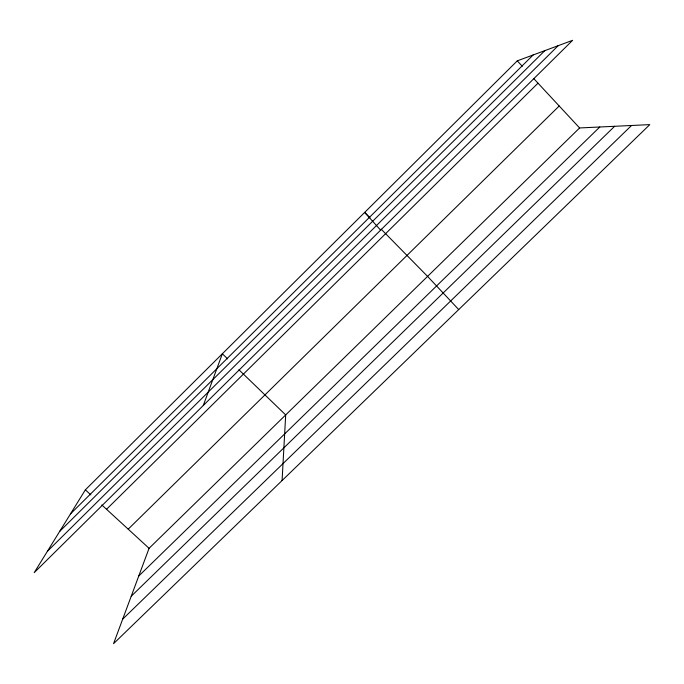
<?xml version="1.0" encoding="UTF-8"?>
<svg xmlns="http://www.w3.org/2000/svg" width="684" height="684" viewBox="0 0 684 684"><rect width="100%" height="100%" fill="white"/><g stroke="black" fill="none" stroke-linecap="round" stroke-linejoin="round"><path stroke-width="1.03" d="M282.082 480.544L285.69 414.923L238.896 369.753M203.285 405.475L222.351 353.773L227.618 358.861M149.069 548.311L113.553 643.67L649.8 124.625L579.604 127.951L149.069 548.311L101.839 504.963M85.355 489.838L34.2 572.653L572.602 40.33L517.266 60.859L85.355 489.838L90.852 494.883M70.529 513.846L533.144 54.968M59.688 531.4L544.832 50.625M47.393 551.304L558.178 45.683M106.542 509.281L538 83.174M128.207 529.159L559.196 105.994M138.758 576.014L599.791 126.993M131.225 596.234L614.634 126.292M122.692 619.131L631.546 125.488M369.916 217.726L364.683 212.399L380.62 230.149M381.125 229.123L427.577 276.387L458.716 309.578M517.266 60.859L522.268 66.245M533.717 78.557L579.604 127.951"/></g></svg>
